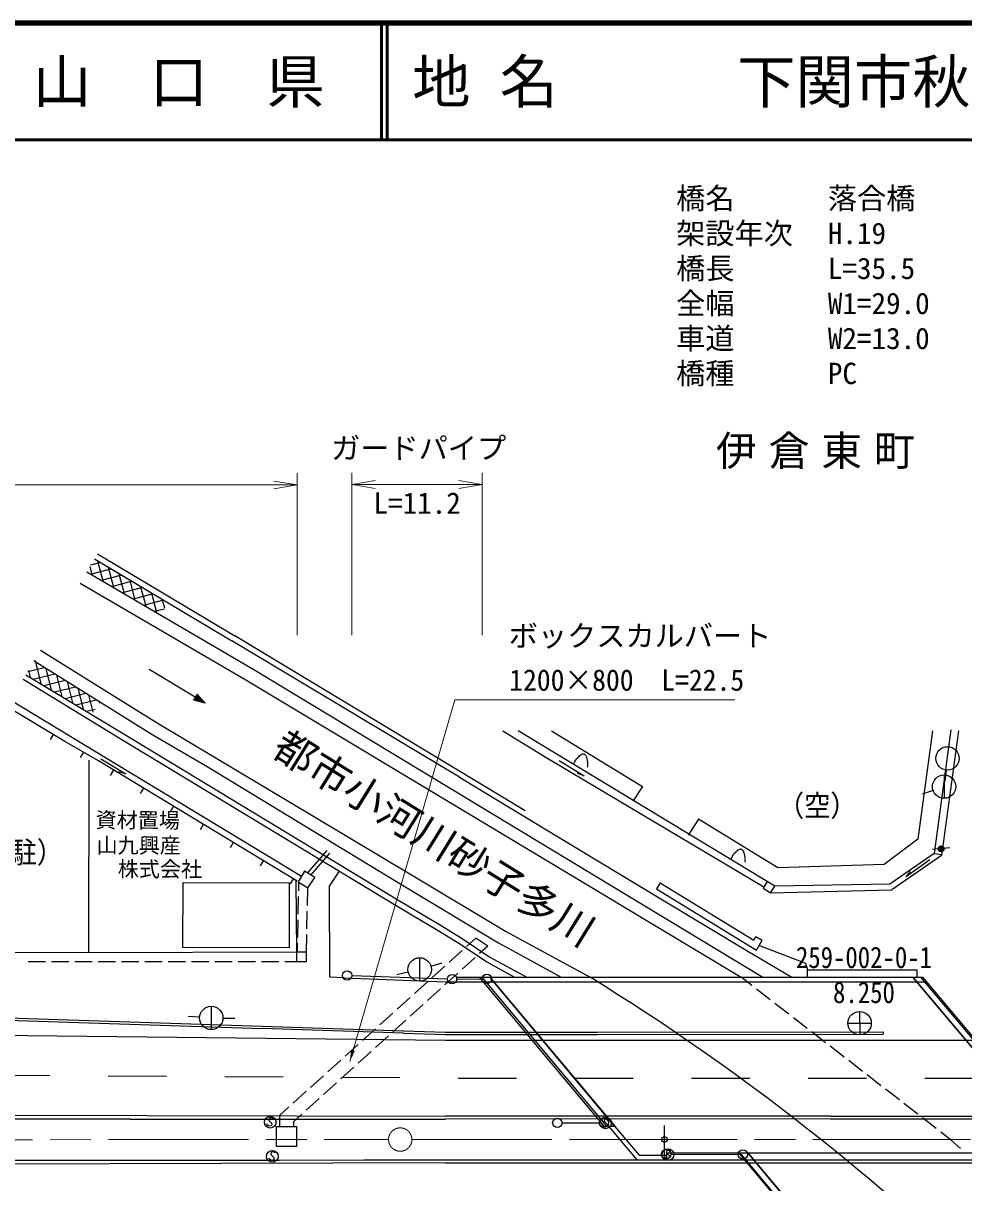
# Model space of a CAD drawing. Units: millimetres, scale not verified. Extents: x 40000 to 680000, y 20000 to 380000.
# Drawn here: x 337047 to 417651, y 280665 to 380000 of the extents above; entities that cross this region are included whole.
import ezdxf
from ezdxf.enums import TextEntityAlignment as Align

# ---------------------------------------------------------------- set-up
doc = ezdxf.new("R2010")
doc.units = ezdxf.units.MM
doc.header["$LTSCALE"] = 1000
doc.header["$PDMODE"] = 32
doc.header["$PDSIZE"] = 500
doc.linetypes.add('CHAIN', pattern=[18.5, 12, -1.5, 3.5, -1.5])
for name, color, linetype, lineweight in [('M-BGD', 7, 'Continuous', 25), ('M-BMK', 2, 'CHAIN', 13), ('M-BMK-SRVR', 3, 'Continuous', 25), ('M-STR-HTXT', 7, 'Continuous', 13), ('M-STR-STR1', 1, 'Continuous', 25), ('M-STR-STRC', 7, 'Continuous', 25), ('M-STR-STRD', 7, 'Continuous', 25), ('M-TTL', 2, 'Continuous', 140), ('M-TTL-LINE', 7, 'Continuous', 50), ('M-TTL-TXT', 7, 'Continuous', 50)]:
    doc.layers.add(name, color=color, linetype=linetype, lineweight=lineweight)
doc.layers.add('M-BMK-HTXT', color=7, linetype='Continuous')
doc.layers.add('M-OTRS', color=6, linetype='Continuous')
doc.styles.add('ＭＳ ゴシック', font='')
doc.styles.get('ＭＳ ゴシック').set_extended_font_data('MS Gothic')

# ---------------------------------------------------------------- blocks, each defined once
blk = doc.blocks.new('open_arrow')
at = {"color": 0, "linetype": 'Continuous', "lineweight": -2}
blk.add_lwpolyline([(7.5, 1.25), (0, 0), (7.5, -1.25)], dxfattribs=at)
blk = doc.blocks.new('filled_arrow')
at = {"color": 0, "linetype": 'Continuous', "lineweight": -2}
blk.add_solid([(7.5, 1.25), (0, 0), (7.5, -1.25)], dxfattribs=at)

msp = doc.modelspace()

# ---------------------------------------------------------------- linework, layer by layer
at = {"layer": 'M-BGD'}
for p, q in [((342852, 333595), (343627, 333803)), ((343168, 334129), (354931, 327094)), ((343408, 334534), (355189, 327522)), ((343892, 332202), (343433, 333920)), ((342507, 333012), (356810, 324650)), ((342972, 332740), (342777, 333469)), ((342842, 332816), (344520, 333265)), ((344812, 331664), (344358, 333362)), ((345733, 331126), (345283, 332805)), ((341933, 332044), (356120, 323749)), ((343753, 332284), (345412, 332728)), ((344664, 331751), (346305, 332190)), ((346653, 330588), (346209, 332248)), ((345575, 331218), (347198, 331653)), ((346486, 330686), (348091, 331115)), ((347573, 330050), (347134, 331691)), ((348494, 329512), (348060, 331134)), ((347397, 330153), (348983, 330578)), ((348308, 329620), (349146, 329845)), ((349171, 329881), (348985, 330576)), ((374436, 315414), (354931, 327094)), ((380066, 312537), (355189, 327522)), ((338530, 326298), (348389, 320161)), ((337979, 325366), (348151, 319034)), ((337985, 325376), (338067, 325396)), ((338067, 325396), (338550, 323421)), ((337273, 324174), (345616, 319147)), ((337450, 324473), (338859, 324818)), ((337500, 324557), (337645, 323967)), ((337902, 323812), (339749, 324264)), ((339002, 324729), (339456, 322875)), ((339913, 324162), (340362, 322329)), ((351791, 322274), (347832, 324637)), ((356810, 324650), (400440, 298291)), ((337050, 323798), (345357, 318719)), ((338813, 323263), (340640, 323710)), ((339724, 322713), (341530, 323156)), ((340824, 323595), (341268, 321783)), ((341735, 323028), (342174, 321237)), ((356120, 323749), (398581, 298277)), ((360883, 306915), (335975, 321983)), ((340635, 322164), (342420, 322602)), ((341546, 321615), (343310, 322047)), ((342646, 322461), (343010, 320975)), ((343557, 321893), (343590, 321761)), ((351945, 322531), (351638, 322016)), ((352650, 321761), (351638, 322016)), ((351840, 321965), (351668, 322068)), ((351699, 322119), (352043, 321914)), ((352245, 321863), (351730, 322171)), ((351761, 322222), (352448, 321812)), ((352650, 321761), (351791, 322274)), ((351822, 322325), (352509, 321915)), ((352368, 322069), (351853, 322377)), ((351884, 322428), (352227, 322223)), ((352086, 322377), (351914, 322480)), ((352650, 321761), (351945, 322531)), ((340630, 318462), (335661, 321452)), ((342457, 321066), (343214, 321252)), ((348389, 320161), (353367, 317172)), ((339615, 319073), (339357, 318645)), ((345616, 319147), (369154, 304914)), ((348151, 319034), (352802, 316319)), ((378149, 319373), (381924, 317082)), ((401466, 306069), (379466, 319374)), ((382318, 319375), (390121, 314624)), ((414978, 319386), (413721, 310107)), ((416533, 319475), (415097, 308874)), ((417187, 319386), (415741, 308713)), ((416377, 318015), (416500, 319008)), ((343504, 316811), (340630, 318462)), ((345357, 318719), (369015, 304430)), ((342204, 317558), (341928, 317098)), ((342670, 300379), (342709, 316879)), ((343690, 316996), (345833, 315708)), ((353367, 317172), (362009, 312006)), ((381924, 317082), (400520, 306020)), ((360513, 306496), (343504, 316811)), ((344788, 316033), (344498, 315551)), ((352802, 316319), (361324, 311150)), ((382989, 316855), (385116, 315541)), ((416138, 316030), (416022, 315037)), ((345833, 315708), (345256, 315873)), ((374436, 315414), (382978, 310245)), ((385116, 315541), (384541, 315713)), ((415961, 315603), (415961, 313603)), ((347353, 314477), (347069, 314005)), ((390121, 314624), (389294, 313363)), ((415015, 314278), (414069, 313953)), ((349918, 312921), (349639, 312458)), ((362009, 312006), (370475, 306962)), ((352483, 311366), (352210, 310911)), ((361324, 311150), (369849, 305985)), ((394925, 311810), (394036, 310447)), ((401709, 307660), (394925, 311810)), ((382978, 310245), (391543, 305074)), ((413721, 310107), (410826, 307943)), ((355048, 309810), (354780, 309364)), ((361418, 307178), (363109, 309128)), ((416446, 309357), (414954, 309205)), ((357614, 308255), (357351, 307818)), ((361692, 307026), (363329, 308911)), ((410826, 307943), (401709, 307660)), ((415097, 308874), (411299, 306238)), ((415741, 308713), (411483, 305757)), ((414739, 308319), (412702, 306870)), ((415097, 308874), (415751, 308785)), ((361151, 307354), (360607, 306441)), ((362033, 306832), (361151, 307354)), ((363299, 306068), (364164, 307354)), ((370475, 306962), (378385, 302235)), ((412702, 306870), (413084, 307333)), ((350740, 300830), (350757, 306391)), ((350757, 306391), (359850, 306362)), ((359850, 306362), (359832, 300801)), ((360179, 306699), (359921, 306271)), ((360423, 306542), (360468, 300416)), ((360607, 306441), (361432, 305945)), ((360642, 306441), (360627, 305686)), ((361432, 305943), (362033, 306832)), ((363327, 298282), (363299, 306068)), ((369849, 305985), (377772, 301210)), ((391634, 306348), (391321, 305836)), ((391634, 306348), (399663, 301437)), ((400791, 306476), (400446, 305894)), ((401077, 305507), (401443, 306082)), ((411299, 306238), (401466, 306069)), ((360617, 305186), (360587, 303686)), ((361402, 304430), (361432, 305945)), ((391321, 305836), (399881, 300600)), ((391543, 305074), (399134, 300507)), ((400446, 305894), (401077, 305507)), ((401077, 305507), (411483, 305757)), ((369016, 304429), (372617, 302272)), ((369154, 304914), (372872, 302698)), ((360577, 303186), (360547, 301687)), ((361362, 302431), (361392, 303930)), ((372617, 302272), (374507, 301101)), ((372872, 302698), (374763, 301527)), ((378385, 302235), (385625, 298274)), ((360537, 301187), (360522, 300432)), ((361322, 300416), (361352, 301931)), ((374507, 301101), (376773, 299594)), ((374763, 301527), (377048, 300008)), ((375027, 300908), (375829, 301632)), ((376859, 300946), (375829, 301632)), ((377772, 301210), (383149, 298269)), ((399663, 301437), (399840, 301751)), ((399840, 301751), (400363, 301456)), ((399881, 300600), (400363, 301456)), ((400137, 300987), (404092, 299482)), ((342670, 300379), (330722, 300407)), ((360468, 300416), (342670, 300379)), ((359832, 300801), (350740, 300830)), ((373544, 299566), (374656, 300572)), ((376859, 300946), (376141, 300297)), ((377048, 300008), (380217, 298274)), ((399134, 300507), (402915, 298281)), ((337465, 299620), (338965, 299620)), ((339465, 299620), (340965, 299619)), ((341465, 299619), (342965, 299619)), ((343465, 299619), (344965, 299619)), ((345465, 299619), (346965, 299618)), ((347465, 299618), (348965, 299618)), ((349465, 299618), (350965, 299618)), ((351465, 299618), (352965, 299617)), ((353465, 299617), (354965, 299617)), ((355465, 299617), (356965, 299617)), ((357465, 299617), (358965, 299616)), ((359465, 299616), (360468, 299616)), ((371022, 299950), (371022, 297950)), ((371978, 299237), (372937, 299518)), ((372060, 298225), (373173, 299231)), ((375771, 299962), (374658, 298956)), ((376773, 299594), (379151, 298293)), ((404092, 299482), (404265, 298902)), ((364566, 298229), (363327, 298280)), ((364566, 298229), (373221, 297871)), ((365207, 298415), (373398, 298126)), ((370047, 298716), (369076, 298477)), ((374287, 298621), (373174, 297615)), ((374198, 298114), (376385, 298131)), ((399491, 297570), (398581, 298277)), ((404265, 298902), (413659, 298905)), ((404265, 298281), (404265, 298902)), ((413659, 298284), (413659, 298905)), ((370576, 296884), (371689, 297890)), ((372803, 297279), (371691, 296273)), ((373221, 297871), (374209, 297872)), ((401071, 296344), (399886, 297264)), ((369093, 295543), (370206, 296549)), ((402651, 295118), (401466, 296037)), ((313222, 295350), (357527, 293889)), ((313278, 295549), (357534, 294089)), ((353168, 295789), (353168, 293789)), ((367609, 294201), (368722, 295207)), ((371320, 295938), (370207, 294932)), ((352172, 294856), (351175, 294921)), ((354170, 294776), (355170, 294762)), ((357534, 294089), (369632, 293690)), ((369836, 294597), (368723, 293591)), ((404231, 293891), (403046, 294811)), ((369625, 293490), (357527, 293889)), ((366126, 292860), (367238, 293866)), ((368353, 293256), (367240, 292250)), ((369625, 293490), (373222, 293371)), ((369632, 293690), (373229, 293571)), ((373222, 293571), (386223, 293575)), ((373222, 293371), (386223, 293375)), ((386223, 293575), (410733, 293584)), ((386223, 293375), (410733, 293384)), ((405811, 292665), (404626, 293585)), ((410733, 293584), (410733, 293384)), ((364642, 291519), (365755, 292525)), ((407391, 291438), (406206, 292358)), ((406223, 292882), (406626, 292883)), ((363158, 290178), (364271, 291184)), ((366869, 291914), (365756, 290909)), ((408970, 290212), (407786, 291132)), ((365385, 290573), (364273, 289567)), ((361675, 288836), (362787, 289842)), ((363902, 289232), (362789, 288226)), ((410550, 288985), (409365, 289905)), ((360191, 287495), (361304, 288501)), ((412130, 287759), (410945, 288679)), ((359019, 286435), (359820, 287160)), ((362418, 287891), (361305, 286885)), ((413710, 286533), (412525, 287452)), ((358142, 286208), (358093, 286097)), ((358093, 286097), (358107, 285990)), ((358273, 286237), (358142, 286208)), ((358350, 286218), (358273, 286237)), ((358423, 286179), (358350, 286218)), ((358452, 286130), (358423, 286179)), ((359019, 286435), (359015, 285435)), ((360934, 286549), (360217, 285901)), ((386870, 286150), (386822, 286039)), ((387001, 286179), (386870, 286150)), ((387079, 286159), (387001, 286179)), ((387152, 286120), (387079, 286159)), ((387181, 286072), (387152, 286120)), ((415290, 285306), (414105, 286226)), ((357956, 285636), (357932, 285704)), ((358057, 285549), (357956, 285636)), ((358193, 285515), (358057, 285549)), ((358107, 285990), (358339, 285766)), ((358305, 285548), (358193, 285515)), ((358353, 285660), (358305, 285548)), ((358339, 285766), (358353, 285660)), ((358758, 283779), (358764, 285484)), ((358764, 285484), (360473, 285478)), ((360217, 285901), (360215, 285431)), ((360473, 285478), (360467, 283772)), ((383219, 285799), (386417, 285791)), ((386685, 285578), (386661, 285646)), ((386786, 285491), (386685, 285578)), ((386922, 285456), (386786, 285491)), ((386822, 286039), (386836, 285932)), ((386836, 285932), (387068, 285708)), ((387034, 285490), (386922, 285456)), ((387082, 285601), (387034, 285490)), ((387068, 285708), (387082, 285601)), ((416595, 284293), (415685, 285000)), ((416595, 284293), (417356, 283593)), ((358322, 283280), (358274, 283169)), ((358274, 283169), (358288, 283062)), ((358453, 283309), (358322, 283280)), ((358531, 283289), (358453, 283309)), ((358604, 283250), (358531, 283289)), ((358633, 283202), (358604, 283250)), ((360467, 283772), (358758, 283779)), ((392223, 283425), (392174, 283314)), ((392174, 283314), (392189, 283207)), ((392189, 283207), (392421, 282984)), ((392354, 283454), (392223, 283425)), ((392432, 283435), (392354, 283454)), ((392504, 283396), (392432, 283435)), ((392533, 283347), (392504, 283396)), ((392550, 283113), (398319, 283101)), ((398344, 283229), (428309, 283240)), ((358137, 282708), (358112, 282776)), ((358238, 282621), (358137, 282708)), ((358374, 282586), (358238, 282621)), ((358288, 283062), (358520, 282838)), ((358486, 282620), (358374, 282586)), ((358534, 282731), (358486, 282620)), ((358520, 282838), (358534, 282731)), ((392037, 282854), (392013, 282922)), ((392139, 282766), (392037, 282854)), ((392275, 282732), (392139, 282766)), ((392386, 282765), (392275, 282732)), ((392435, 282877), (392386, 282765)), ((392421, 282984), (392435, 282877))]:
    msp.add_line(p, q, dxfattribs=at)
msp.add_lwpolyline([(360468, 300416), (360468, 299616), (361322, 299616), (361322, 300416)], close=True, dxfattribs=at)
for centre, radius in [((416254, 317023), 1000), ((415961, 314603), 1000), ((415961, 314603), 1000), ((415700, 309281), 250), ((415700, 309281), 200), ((415700, 309281), 150), ((415700, 309281), 100), ((415700, 309281), 50), ((371022, 298950), 1000), ((364808, 298429), 400), ((373798, 298111), 400), ((376785, 298134), 400), ((353168, 294789), 1000), ((358218, 285859), 500), ((382819, 285800), 400), ((386817, 285790), 400), ((386947, 285801), 500), ((358399, 282931), 500), ((392150, 283114), 400), ((392300, 283076), 500), ((398719, 283100), 400)]:
    msp.add_circle(centre, radius, dxfattribs=at)
for centre, radius, start, end in [((384510, 316893), 107, 86.16106, 186.24106), ((384620, 317009), 107, 86.16106, 186.24106), ((384726, 317120), 107, 77.50545, 177.58545), ((384853, 317218), 107, 77.50545, 177.58545), ((384998, 317292), 107, 46.4306, 146.5106), ((385127, 317264), 107, 8.03157, 108.11157), ((385221, 317160), 107, 324.69444, 64.77444), ((385261, 317006), 107, 324.69444, 64.77444), ((385302, 316851), 107, 324.69444, 64.77444), ((384352, 316620), 107, 105.65044, 205.73044), ((384418, 316765), 107, 105.65044, 205.73044), ((385325, 316360), 107, 308.69843, 48.77843), ((385329, 316520), 107, 308.69843, 48.77843), ((385332, 316680), 107, 308.69843, 48.77843), ((398104, 308852), 107, 86.16106, 186.24106), ((398210, 308963), 107, 77.50545, 177.58545), ((398336, 309061), 107, 77.50545, 177.58545), ((398482, 309135), 107, 46.4306, 146.5106), ((398610, 309107), 107, 8.03157, 108.11157), ((398704, 309003), 107, 324.69444, 64.77444), ((398745, 308848), 107, 324.69444, 64.77444), ((397836, 308462), 107, 105.65044, 205.73044), ((397901, 308608), 107, 105.65044, 205.73044), ((397993, 308736), 107, 86.16106, 186.24106), ((398785, 308694), 107, 324.69444, 64.77444), ((398808, 308203), 107, 308.69843, 48.77843), ((398812, 308363), 107, 308.69843, 48.77843), ((398815, 308523), 107, 308.69843, 48.77843), ((281261, 128759), 199065, 45.3955, 58.38185)]:
    msp.add_arc(centre, radius, start, end, dxfattribs=at)
at = {"layer": 'M-BMK'}
for p, q in [((270348, 284335), (368358, 284370)), ((370354, 284371), (386226, 284375)), ((386226, 284375), (406226, 284382)), ((406226, 284382), (426225, 284390))]:
    msp.add_line(p, q, dxfattribs=at)
msp.add_circle((369354, 284370), 1000, dxfattribs=at)
at = {"layer": 'M-BMK-SRVR'}
for p, q in [((408716, 295338), (408729, 293338)), ((407722, 294331), (409722, 294344))]:
    msp.add_line(p, q, dxfattribs=at)
msp.add_circle((408722, 294338), 1000, dxfattribs=at)
at = {"layer": 'M-OTRS'}
msp.add_point((392001, 284377), dxfattribs=at)
at = {"layer": 'M-STR-HTXT'}
for p, q in [((360522, 327590), (360522, 341447)), ((365207, 327590), (365207, 341482)), ((376385, 327590), (376385, 341482)), ((239962, 340447), (360522, 340447)), ((365207, 340482), (376385, 340482))]:
    msp.add_line(p, q, dxfattribs=at)
msp.add_lwpolyline([(365032, 291049), (374032, 322049), (398032, 322049)], dxfattribs=at)
at = {"layer": 'M-STR-STR1'}
for p, q in [((374209, 298272), (376371, 298272)), ((374209, 297872), (374209, 298272)), ((376109, 298273), (386811, 285527)), ((387072, 285527), (376370, 298273)), ((376371, 298273), (414107, 298285)), ((387725, 285526), (377023, 298273)), ((387775, 285526), (377073, 298274)), ((423768, 285798), (413284, 298284)), ((423791, 285817), (413324, 298284)), ((424463, 285796), (413976, 298285)), ((414107, 298285), (424589, 285801)), ((374209, 297872), (386222, 297875)), ((386221, 297875), (414442, 297885)), ((386811, 285527), (387072, 285527)), ((387203, 285527), (389637, 282627)), ((387203, 285527), (387725, 285527)), ((387725, 285527), (389824, 283027)), ((391998, 283018), (392004, 285570)), ((392193, 283228), (430509, 283241)), ((392193, 282628), (392193, 283228)), ((398343, 283230), (409398, 270064)), ((409183, 270484), (398473, 283239)), ((409835, 270485), (399135, 283229)), ((409875, 270485), (399175, 283229)), ((389637, 282627), (392193, 282628)), ((389824, 283027), (392193, 283028))]:
    msp.add_line(p, q, dxfattribs=at)
at = {"layer": 'M-STR-STRC'}
for p, q in [((313268, 293574), (373223, 292871)), ((373223, 292871), (386223, 292875)), ((386223, 292875), (426227, 292890)), ((339326, 289836), (334326, 289867)), ((349325, 289772), (344325, 289804)), ((359324, 289709), (354325, 289741)), ((369324, 289646), (364324, 289678)), ((374324, 289622), (379324, 289623)), ((384324, 289625), (386224, 289625)), ((386224, 289625), (389324, 289626)), ((394324, 289628), (399324, 289630)), ((404324, 289632), (406224, 289632)), ((406224, 289632), (409324, 289634)), ((414324, 289635), (419324, 289637)), ((246174, 286648), (373225, 286374)), ((406225, 286384), (373225, 286374)), ((406225, 286382), (426225, 286390)), ((373226, 282371), (305933, 282194)), ((373226, 282371), (386226, 282375)), ((386227, 282375), (406226, 282382)), ((406226, 282382), (426226, 282390))]:
    msp.add_line(p, q, dxfattribs=at)
at = {"layer": 'M-STR-STRD'}
for p, q in [((346225, 286112), (323713, 286104)), ((346225, 286112), (358975, 286117)), ((358975, 286117), (366225, 286119)), ((366225, 286119), (373225, 286121)), ((406225, 286134), (373225, 286124)), ((406225, 286132), (426225, 286140)), ((323715, 282604), (358976, 282616)), ((358976, 282616), (366226, 282619)), ((366226, 282619), (373226, 282621)), ((373226, 282621), (386226, 282625)), ((386226, 282625), (406226, 282632)), ((406226, 282632), (426226, 282640))]:
    msp.add_line(p, q, dxfattribs=at)
at = {"layer": 'M-TTL'}
msp.add_line((680000, 380000), (40000, 380000), dxfattribs=at)
at = {"layer": 'M-TTL-LINE'}
for p, q in [((367750, 380000), (367750, 370000)), ((368250, 380000), (368250, 370000)), ((40000, 370000), (680000, 370000))]:
    msp.add_line(p, q, dxfattribs=at)

# ---------------------------------------------------------------- block references
at = {"layer": 'M-STR-HTXT'}
for name, p, xscale, yscale, rotation in [('open_arrow', (360522, 340447), 267, 267, 180), ('open_arrow', (376385, 340482), 267, 267, 180), ('filled_arrow', (365032, 291049), 133, 133, 73.8)]:
    msp.add_blockref(name, p, dxfattribs=dict(at, xscale=xscale, yscale=yscale, rotation=rotation))
at = {"layer": 'M-STR-HTXT', "xscale": 267, "yscale": 267}
msp.add_blockref('open_arrow', (365207, 340482), dxfattribs=at)

# ---------------------------------------------------------------- texts
at = {"layer": 'M-BGD', "style": 'ＭＳ ゴシック'}
for s, height, rotation, p in [('都市小河川砂子多川', 2566, 328.17, (372291, 310186)), ('資材置場', 1325, 359.534, (346865, 311729))]:
    msp.add_text(s, height=height, rotation=rotation, dxfattribs=at).set_placement(p, align=Align.MIDDLE_CENTER)
at = {"layer": 'M-BGD', "style": 'ＭＳ ゴシック', "width": 0.9}
for s, p in [('（空）', (405093, 312976)), ('（駐）', (337093, 308976))]:
    msp.add_text(s, height=1833, dxfattribs=at).set_placement(p, align=Align.MIDDLE_CENTER)
at = {"layer": 'M-BGD', "style": 'ＭＳ ゴシック'}
for s, p in [('山九興産', (346945, 309571)), ('株式会社', (348765, 307538))]:
    msp.add_text(s, height=1325, dxfattribs=at).set_placement(p, align=Align.MIDDLE_CENTER)
at = {"layer": 'M-BMK-HTXT', "insert": (396409, 343235), "char_height": 2566, "attachment_point": 4, "style": 'ＭＳ ゴシック'}
msp.add_mtext('\\T1.29;伊倉東町', dxfattribs=at)
at = {"layer": 'M-BMK-SRVR', "style": 'ＭＳ ゴシック', "width": 0.85}
for s, p in [('259-002-0-1', (409093, 299976)), ('8.250', (409093, 296976))]:
    msp.add_text(s, height=1833, dxfattribs=at).set_placement(p, align=Align.MIDDLE_CENTER)
at = {"layer": 'M-STR-HTXT', "style": 'ＭＳ ゴシック'}
for s, p in [('橋名', (393000, 365000)), ('落合橋', (406000, 365000)), ('架設年次', (393000, 362000)), ('H.19', (406000, 362000)), ('橋長', (393000, 359000)), ('L=35.5', (406000, 359000)), ('全幅', (393000, 356000)), ('W1=29.0', (406000, 356000)), ('車道', (393000, 353000)), ('W2=13.0', (406000, 353000)), ('橋種', (393000, 350000)), ('PC', (406000, 350000))]:
    msp.add_text(s, height=1833, dxfattribs=at).set_placement(p, align=Align.MIDDLE_LEFT)
for s, p in [('ガードパイプ', (370935, 343601)), ('ボックスカルバート', (389907, 327523))]:
    msp.add_text(s, height=1833, dxfattribs=at).set_placement(p, align=Align.MIDDLE_CENTER)
msp.add_text('L=11.2', height=1833, dxfattribs=at).set_placement((370808, 337426), align=Align.BOTTOM_CENTER)
at = {"layer": 'M-STR-HTXT', "style": 'ＭＳ ゴシック', "width": 0.95}
msp.add_text('1200×800  L=22.5', height=1833, dxfattribs=at).set_placement((388762, 323733), align=Align.MIDDLE_CENTER)
at = {"layer": 'M-TTL-TXT', "style": 'ＭＳ ゴシック'}
msp.add_text('山\u3000口\u3000県', height=3666, dxfattribs=at).set_placement((350375, 375000), align=Align.MIDDLE_CENTER)
for s, p in [('地 名', (370380, 375000)), ('下関市秋根西町', (398230, 375000))]:
    msp.add_text(s, height=3666, dxfattribs=at).set_placement(p, align=Align.MIDDLE_LEFT)

doc.saveas('drawing.dxf')
